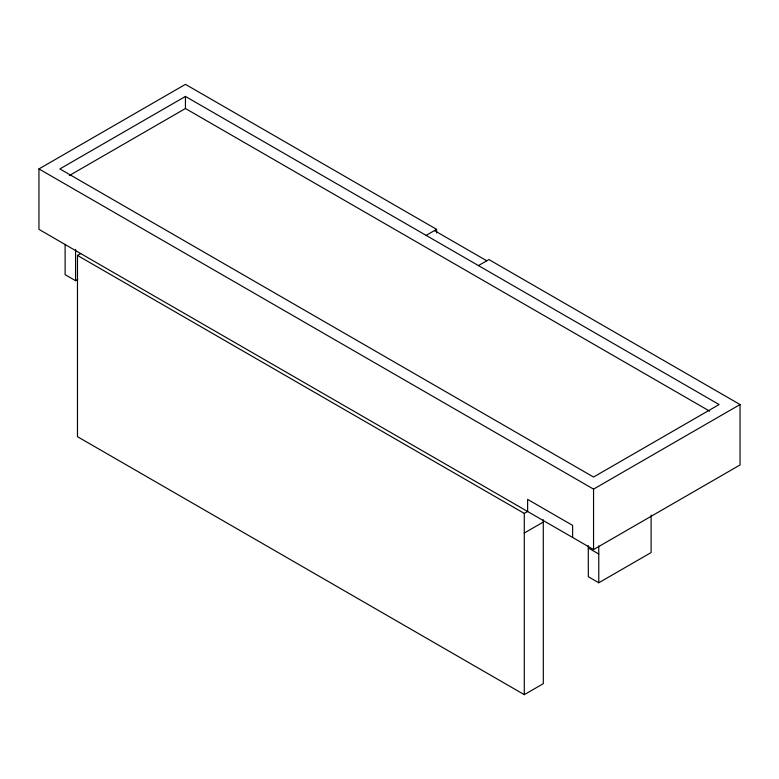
<?xml version="1.0" encoding="UTF-8"?>
<svg xmlns="http://www.w3.org/2000/svg" width="779" height="779" viewBox="0 0 779 779"><rect width="100%" height="100%" fill="white"/><g stroke="black" fill="none" stroke-linecap="round" stroke-linejoin="round"><path stroke-width="1.17" d="M478.442 265.59L488.91 259.553L740.05 404.544L740.05 464.966L593.549 549.546L80.812 253.623L77.472 255.434L77.472 436.678L524.296 694.654L543.323 683.66L543.284 519.749M651.108 515.104L651.108 552.564L598.788 582.77L588.32 576.733L588.281 545.67M524.296 694.654L524.286 513.41L527.626 511.491L527.626 499.397L572.623 525.377L572.623 537.461M598.788 582.77L598.759 545.952M80.812 253.623L38.95 229.347L38.95 168.926L185.451 84.346L436.591 229.347L436.591 232.97M185.451 96.43L59.876 168.926L593.549 477.04L719.124 404.544L185.451 96.43L185.451 108.515L709.65 411.156M69.292 175.577L185.451 108.515M65.115 244.45L65.115 274.656L75.573 280.703L77.666 279.495M426.123 235.385L436.591 229.347M38.95 168.926L593.549 489.124L740.05 404.544M524.257 533.05L543.284 522.057M434.439 230.584L486.768 260.79M588.281 547.978L598.749 554.015M77.472 255.434L524.286 513.41M593.549 489.124L593.549 549.546M75.573 249.426L75.573 280.703"/></g></svg>
